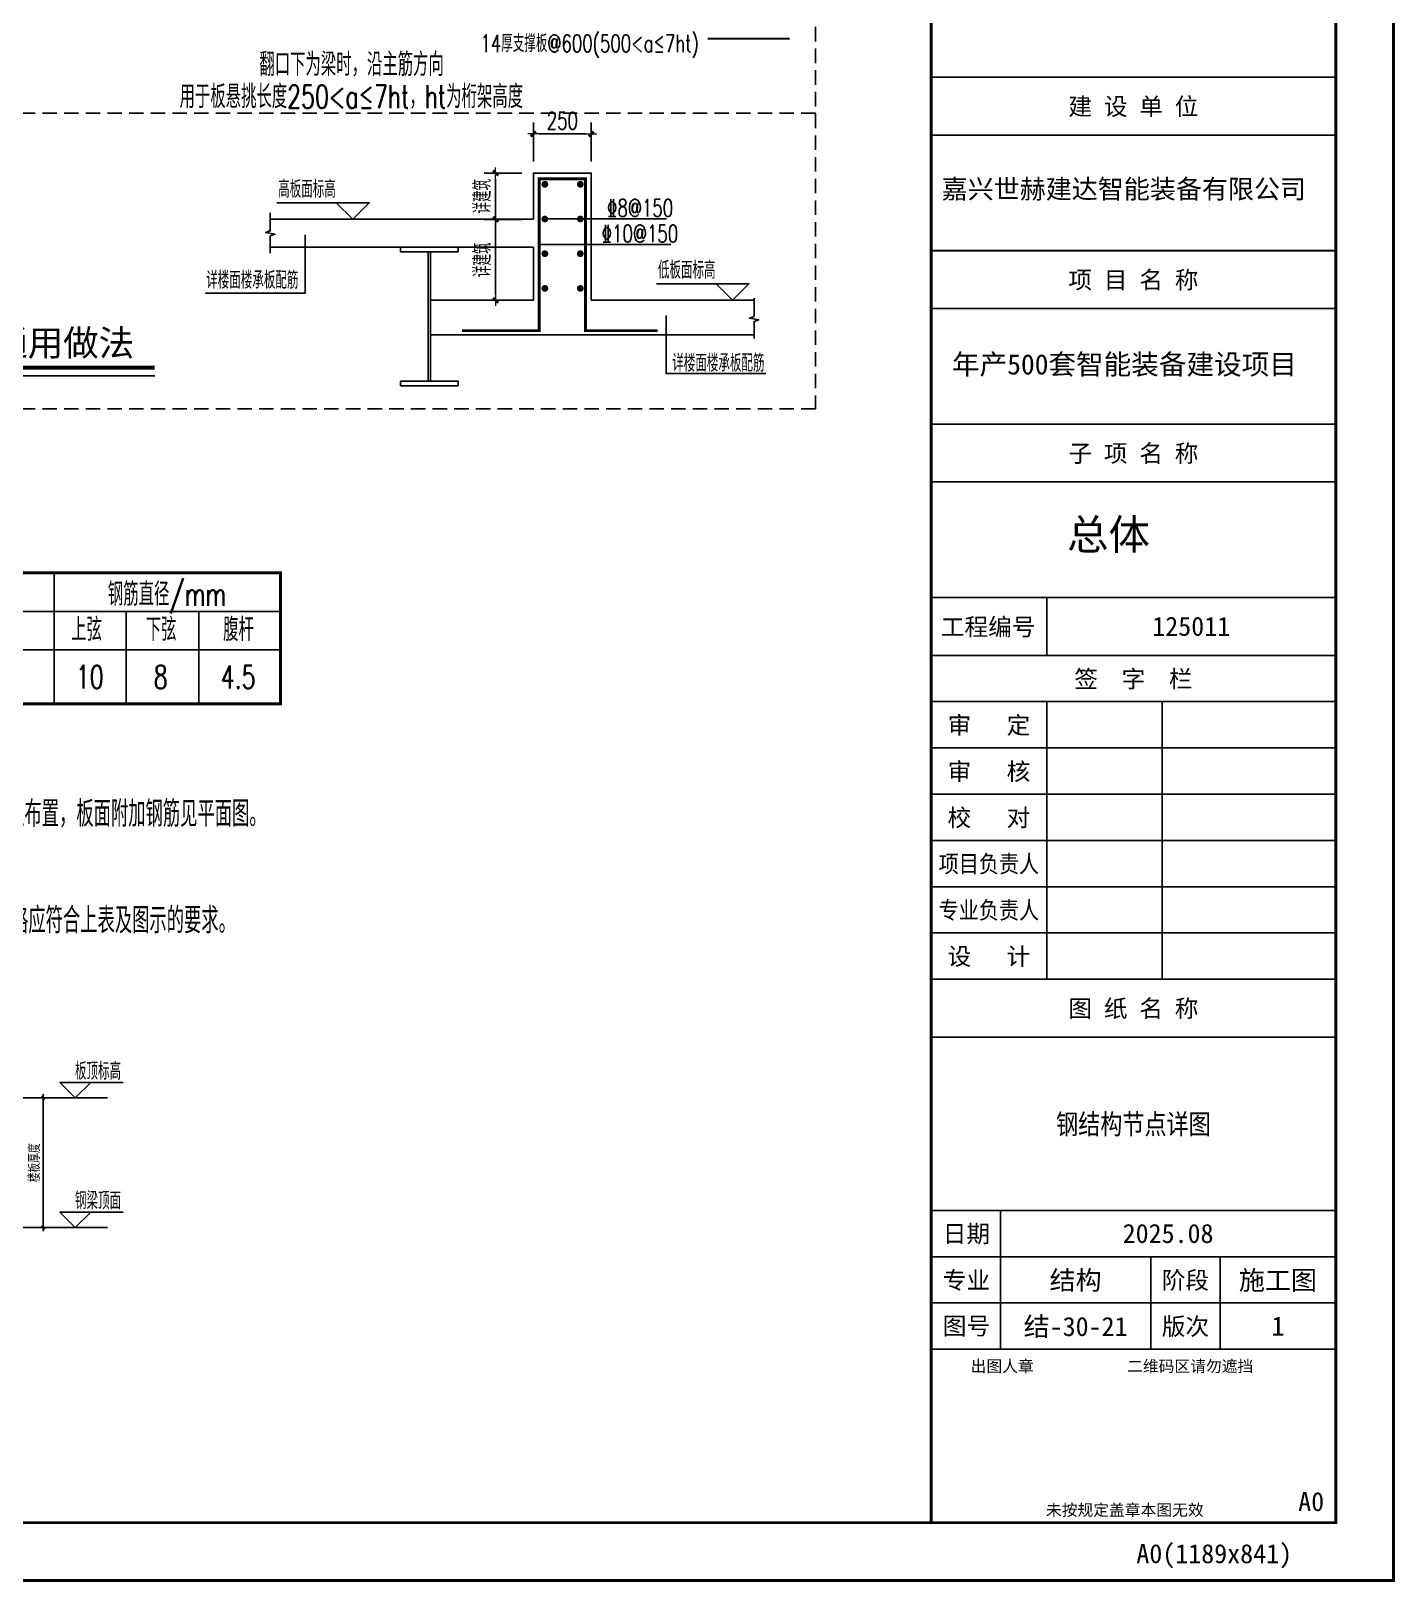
# Model space of a CAD drawing. Extents: x -1201378 to 2367219, y -619313 to 244905.
# Drawn here: x 499653 to 535046, y -496140 to -455904 of the extents above; entities that cross this region are included whole.
import ezdxf
from ezdxf.enums import TextEntityAlignment as Align

# ---------------------------------------------------------------- set-up
doc = ezdxf.new("R2010")
doc.units = 0
doc.header["$LTSCALE"] = 1000
doc.linetypes.add('DASHED', pattern=[0.75, 0.5, -0.25])
doc.linetypes.add('HIDDEN', pattern=[0.375, 0.25, -0.125])
doc.layers.get('0').update_dxf_attribs({"linetype": 'CONTINUOUS'})
doc.layers.get('Defpoints').update_dxf_attribs({"linetype": 'CONTINUOUS'})
for name, color, linetype in [('0-cxFrame', 155, 'CONTINUOUS'), ('S-BAR', 1, 'CONTINUOUS'), ('S-BEAM-DIM', 81, 'CONTINUOUS'), ('S-BG', 131, 'CONTINUOUS'), ('S-SHAPE', 51, 'CONTINUOUS'), ('S-SHAPE1', 165, 'CONTINUOUS'), ('S-SHAPE2', 165, 'HIDDEN'), ('S-SS', 111, 'CONTINUOUS'), ('S-STEEL-BEAM-PRI', 140, 'DASHED'), ('S-TEXT', 21, 'CONTINUOUS'), ('S-TK', 165, 'CONTINUOUS'), ('建-文字', 7, 'CONTINUOUS')]:
    doc.layers.add(name, color=color, linetype=linetype)
doc.layers.add('0-cxText', color=131, linetype='CONTINUOUS', lineweight=25)
doc.layers.add('S-dim', color=81, linetype='CONTINUOUS', lineweight=0)
doc.styles.add('cx_biaoti', font='')
doc.styles.add('cx_tuming', font='simhei.ttf')
doc.styles.add('cx_tuqian1', font='')
doc.styles.add('SS1', font='tj-romans1.shx', dxfattribs={"width": 0.7, "bigfont": 'tj-hztxt1.shx'})
doc.styles.add('黑体', font='simhei.ttf', dxfattribs={"width": 0.8})
doc.styles.get('cx_biaoti').set_extended_font_data('SimSun')
doc.styles.get('cx_tuqian1').set_extended_font_data('SimSun')
doc.dimstyles.new('S-100A', dxfattribs={"dimscale": 100, "dimtxt": 3, "dimasz": 1, "dimexe": 2, "dimexo": 2, "dimgap": 0.8, "dimtad": 1, "dimdec": 0, "dimzin": 0, "dimdsep": 46, "dimtxsty": 'SS1', "dimblk1": 'TT', "dimblk2": 'TT', "dimsah": 1, "dimcen": 1, "dimclrd": 256, "dimclre": 256, "dimclrt": 256, "dimadec": 0, "dimazin": 0, "dimtfac": 1, "dimtdec": 0, "dimtix": 1, "dimtmove": 2, "dimatfit": 0, "dimldrblk": 'TT', "dimfxl": 2, "dimtolj": 1, "dimtzin": 0, "dimarcsym": 0})
doc.dimstyles.new('S-25-100A', dxfattribs={"dimscale": 100, "dimtxt": 3, "dimasz": 1, "dimexe": 2, "dimexo": 2, "dimgap": 0.8, "dimtad": 1, "dimdec": 0, "dimlfac": 0.25, "dimzin": 0, "dimdsep": 46, "dimtxsty": 'SS1', "dimblk1": 'TT', "dimblk2": 'TT', "dimsah": 1, "dimcen": 1, "dimclrd": 256, "dimclre": 256, "dimclrt": 256, "dimadec": 0, "dimazin": 0, "dimtfac": 1, "dimtdec": 0, "dimtix": 1, "dimtmove": 2, "dimatfit": 0, "dimldrblk": 'TT', "dimfxl": 2, "dimtolj": 1, "dimtzin": 0, "dimarcsym": 0})

# ---------------------------------------------------------------- blocks, each defined once
blk = doc.blocks.new('zjcx_lan_qianzi(Dragon)')
for p, q in [((-7000, 4800), (0, 4800)), ((-5000, 4800), (-5000, 0)), ((-3000, 4800), (-3000, 0)), ((-7000, 4000), (0, 4000)), ((-7000, 3200), (0, 3200)), ((-7000, 2400), (0, 2400)), ((-7000, 1600), (0, 1600)), ((-7000, 800), (0, 800))]:
    blk.add_line(p, q)
at = {"const_width": 30}
blk.add_lwpolyline([(-7000, 5600), (0, 5600)], dxfattribs=at)
blk.add_lwpolyline([(-7000, 5600), (0, 5600), (0, 0), (-7000, 0)], close=True, dxfattribs=at)
at = {"style": 'cx_biaoti'}
for s, p in [('签  字  栏', (-3500, 5200)), ('审   定', (-6000, 4400)), ('审   核', (-6000, 3600)), ('校   对', (-6000, 2800)), ('设   计', (-6000, 400))]:
    blk.add_text(s, height=300, dxfattribs=at).set_placement(p, align=Align.MIDDLE)
at = {"style": 'cx_biaoti', "width": 0.85}
for s, p in [('项目负责人', (-6000, 2000)), ('专业负责人', (-6000, 1200))]:
    blk.add_text(s, height=300, dxfattribs=at).set_placement(p, align=Align.MIDDLE)
blk = doc.blocks.new('T-签字(Dragon)')
at = {"layer": '0-cxFrame'}
blk.add_blockref('zjcx_lan_qianzi(Dragon)', (0, 0), dxfattribs=at)
blk = doc.blocks.new('zjcx_lan_tuming(Dragon)')
for p, q in [((-7000, 8400), (0, 8400)), ((-5800, 3000), (-5800, 5400)), ((-7000, 4600), (0, 4600)), ((-3200, 3000), (-3200, 4600)), ((-2000, 3000), (-2000, 4600)), ((-7000, 3800), (0, 3800))]:
    blk.add_line(p, q)
at = {"const_width": 30}
for points in [[(-7000, 9400), (0, 9400)], [(-7000, 5400), (0, 5400)], [(-7000, 3000), (0, 3000)], [(-7000, 0), (0, 0)]]:
    blk.add_lwpolyline(points, dxfattribs=at)
blk.add_lwpolyline([(-7000, 9400), (0, 9400), (0, 0), (-7000, 0)], close=True)
at = {"style": 'cx_biaoti'}
for s, p in [('图 纸 名 称', (-3500, 8900)), ('日期', (-6388, 5000)), ('专业', (-6388, 4200)), ('阶段', (-2600, 4200)), ('图号', (-6388, 3400)), ('版次', (-2600, 3400))]:
    blk.add_text(s, height=300, dxfattribs=at).set_placement(p, align=Align.MIDDLE)
for s, p in [('出图人章', (-6316, 2607)), ('二维码区请勿遮挡', (-3609, 2607)), ('未按规定盖章本图无效', (-5013, 120))]:
    blk.add_text(s, height=200, dxfattribs=at).set_placement(p)
blk = doc.blocks.new('T-图签(Dragon)')
blk.add_blockref('zjcx_lan_tuming(Dragon)', (0, 0))
at = {"color": 3, "style": 'cx_biaoti'}
for s, p in [('2025.08', (-2900, 5000)), ('施工图', (-1000, 4200))]:
    blk.add_text(s, height=330, dxfattribs=at).set_placement(p, align=Align.MIDDLE)
blk = doc.blocks.new('zjcx_lan_xiangmu(Dragon)')
for p, q in [((-7000, 9000), (0, 9000)), ((-7000, 6000), (0, 6000)), ((-7000, 3000), (0, 3000)), ((-5000, 1000), (-5000, 0))]:
    blk.add_line(p, q)
at = {"const_width": 30}
for points in [[(-7000, 10000), (0, 10000)], [(-7000, 7000), (0, 7000)], [(-7000, 7000), (0, 7000)], [(-7000, 4000), (0, 4000)], [(-7000, 4000), (0, 4000)], [(-7000, 1000), (0, 1000)], [(-7000, 0), (0, 0)]]:
    blk.add_lwpolyline(points, dxfattribs=at)
blk.add_lwpolyline([(-7000, 10000), (0, 10000), (0, 0), (-7000, 0)], close=True)
at = {"style": 'cx_biaoti'}
for s, p in [('建 设 单 位', (-3500, 9500)), ('项 目 名 称', (-3500, 6500)), ('子 项 名 称', (-3500, 3500)), ('工程编号', (-6013, 500))]:
    blk.add_text(s, height=300, dxfattribs=at).set_placement(p, align=Align.MIDDLE)
blk = doc.blocks.new('T-项目(Dragon)')
blk.add_blockref('zjcx_lan_xiangmu(Dragon)', (0, 0))
at = {"color": 3, "style": 'cx_tuming'}
for s, height, p in [('嘉兴世赫建达智能装备有限公司', 330, (-6816, 7901)), ('年产500套智能装备建设项目 ', 350, (-6638, 4859))]:
    blk.add_text(s, height=height, dxfattribs=at).set_placement(p)
blk = doc.blocks.new('zjcx_T0(Dragon)')
at = {"layer": '0-cxFrame', "const_width": 50}
blk.add_lwpolyline([(0, 82100), (-7000, 82100), (-7000, 0), (0, 0)], close=True, dxfattribs=at)
at = {"layer": '0-cxFrame'}
for name, p in [('T-项目(Dragon)', (0, 15000)), ('T-签字(Dragon)', (0, 9400)), ('T-图签(Dragon)', (0, 0))]:
    blk.add_blockref(name, p, dxfattribs=at)
blk = doc.blocks.new('TK22.A0 L(Dragon)')
at = {"layer": '0-cxFrame', "color": 7, "const_width": 0.5}
blk.add_lwpolyline([(0, 0), (-1486, 0), (-1486, 841), (0, 841)], close=True, dxfattribs=at)
at = {"layer": '0-cxFrame', "const_width": 0.5}
for points in [[(-80, 10), (-1466, 10), (-1466, 831), (-80, 831)], [(-10, 10), (-80, 10), (-80, 831), (-10, 831)]]:
    blk.add_lwpolyline(points, close=True, dxfattribs=at)
at = {"layer": '0-cxFrame', "xscale": 0.009999999999999998, "yscale": 0.009999999999999998, "zscale": 0.009999999999999998}
blk.add_blockref('zjcx_T0(Dragon)', (-10, 10), dxfattribs=at)
at = {"style": '黑体', "flags": 4}
blk.add_attdef('图幅', text='', height=3.3, dxfattribs=at).set_placement((-40, 3), align=Align.RIGHT)
at = {"layer": '0-cxFrame', "style": '黑体'}
blk.add_text('(1189x841)', height=3.3, dxfattribs=at).set_placement((-40, 3))
at = {"layer": '0-cxText', "flags": 4}
for tag, height, style, p in [('建设单位', 3.5, 'cx_tuming', (-45, 240)), ('项目名称', 3.5, 'cx_tuming', (-45, 210)), ('子项名称', 3.5, 'cx_tuming', (-45, 180)), ('工程编号', 3.3, 'cx_tuqian1', (-35, 165)), ('图名1', 3.5, 'cx_tuming', (-45, 87)), ('图名2', 3.5, 'cx_tuming', (-45, 79)), ('图名3', 3.5, 'cx_tuming', (-45, 71)), ('出图日期', 3.3, 'cx_tuqian1', (-39, 60)), ('专业', 3.3, 'cx_tuqian1', (-55, 52)), ('图号', 3.3, 'cx_tuqian1', (-55, 44)), ('版次', 3.3, 'cx_tuqian1', (-20, 44))]:
    blk.add_attdef(tag, text='', height=height, dxfattribs=dict(at, style=style)).set_placement(p, align=Align.MIDDLE)
at = {"layer": 'Defpoints', "color": 6, "flags": 4}
for tag, height, style, p in [('tufu', 3.3, '黑体', (-12, 12)), ('dwfname', 4, 'cx_tuqian1', (-80, 3))]:
    blk.add_attdef(tag, text='', height=height, dxfattribs=dict(at, style=style)).set_placement(p, align=Align.RIGHT)
blk = doc.blocks.new('TT')
blk.add_line((-0.97, 0), (0.97, 0))
at = {"const_width": 0.45}
blk.add_lwpolyline([(-0.44, -0.44), (0.44, 0.44)], dxfattribs=at)
blk = doc.blocks.new('*D6426')
at = {"layer": 'Defpoints', "color": 0, "transparency": 16777216}
for p in [(498507, -483584), (498507, -486944), (499969, -486944)]:
    blk.add_point(p, dxfattribs=at)
at = {"layer": 'S-BEAM-DIM', "lineweight": -2, "transparency": 16777216}
for p, q in [((498707, -483584), (500169, -483584)), ((499969, -483684), (499969, -486844)), ((498707, -486944), (500169, -486944))]:
    blk.add_line(p, q, dxfattribs=at)
at = {"layer": 'S-BEAM-DIM', "lineweight": -2, "transparency": 16777216, "xscale": 100, "yscale": 100, "zscale": 100}
for p, rotation in [((499969, -483584), 90), ((499969, -486944), 270)]:
    blk.add_blockref('TT', p, dxfattribs=dict(at, rotation=rotation))
at = {"layer": 'S-BEAM-DIM', "transparency": 16777216, "insert": (499739, -485264), "char_height": 300, "attachment_point": 5, "rotation": 90, "style": 'SS1'}
blk.add_mtext('\\A1;楼板厚度', dxfattribs=at)
blk = doc.blocks.new('*D6458')
at = {"layer": 'Defpoints', "color": 0, "transparency": 16777216}
for p in [(519156, -521745), (519809, -521745), (519809, -522545)]:
    blk.add_point(p, dxfattribs=at)
at = {"layer": 'S-dim', "lineweight": -2, "transparency": 16777216}
for p, q in [((519609, -521745), (518956, -521745)), ((519156, -522445), (519156, -521845)), ((519609, -522545), (518956, -522545))]:
    blk.add_line(p, q, dxfattribs=at)
at = {"layer": 'S-dim', "lineweight": -2, "transparency": 16777216, "xscale": 100, "yscale": 100, "zscale": 100}
for p, rotation in [((519156, -521745), 90), ((519156, -522545), 270)]:
    blk.add_blockref('TT', p, dxfattribs=dict(at, rotation=rotation))
at = {"layer": 'S-dim', "transparency": 16777216, "insert": (518926, -522145), "char_height": 300, "attachment_point": 5, "rotation": 90, "style": 'SS1'}
blk.add_mtext('\\A1;详建筑', dxfattribs=at)
blk = doc.blocks.new('*D6459')
at = {"layer": 'Defpoints', "color": 0, "transparency": 16777216}
for p in [(519156, -522545), (519809, -522545), (519809, -523945)]:
    blk.add_point(p, dxfattribs=at)
at = {"layer": 'S-dim', "lineweight": -2, "transparency": 16777216}
for p, q in [((519609, -522545), (518956, -522545)), ((519156, -523845), (519156, -522645)), ((519609, -523945), (518956, -523945))]:
    blk.add_line(p, q, dxfattribs=at)
at = {"layer": 'S-dim', "lineweight": -2, "transparency": 16777216, "xscale": 100, "yscale": 100, "zscale": 100}
for p, rotation in [((519156, -522545), 90), ((519156, -523945), 270)]:
    blk.add_blockref('TT', p, dxfattribs=dict(at, rotation=rotation))
at = {"layer": 'S-dim', "transparency": 16777216, "insert": (518926, -523245), "char_height": 300, "attachment_point": 5, "rotation": 90, "style": 'SS1'}
blk.add_mtext('\\A1;详建筑', dxfattribs=at)
blk = doc.blocks.new('*D6460')
at = {"layer": 'Defpoints', "color": 0, "transparency": 16777216}
for p in [(520809, -521069), (519809, -521745), (520809, -521745)]:
    blk.add_point(p, dxfattribs=at)
at = {"layer": 'S-dim', "lineweight": -2, "transparency": 16777216}
for p, q in [((519809, -521545), (519809, -520869)), ((520809, -521545), (520809, -520869)), ((519909, -521069), (520709, -521069))]:
    blk.add_line(p, q, dxfattribs=at)
at = {"layer": 'S-dim', "lineweight": -2, "transparency": 16777216, "xscale": 100, "yscale": 100, "zscale": 100, "rotation": 180}
blk.add_blockref('TT', (519809, -521069), dxfattribs=at)
at = {"layer": 'S-dim', "lineweight": -2, "transparency": 16777216, "xscale": 100, "yscale": 100, "zscale": 100}
blk.add_blockref('TT', (520809, -521069), dxfattribs=at)
at = {"layer": 'S-dim', "transparency": 16777216, "insert": (520309, -520839), "char_height": 300, "attachment_point": 5, "style": 'SS1'}
blk.add_mtext('\\A1;250', dxfattribs=at)
blk = doc.blocks.new('楼承板')
at = {"layer": 'S-BAR', "const_width": 50}
blk.add_lwpolyline([(518574, -524469.9), (519909.1, -524469.9), (519909.1, -521844.6), (520709.1, -521844.6), (520709.1, -524469.9), (521956.8, -524469.9)], dxfattribs=at)
at = {"layer": 'S-BAR', "linetype": 'Continuous', "ltscale": 0.2, "const_width": 60}
for points in [[(519978.6, -521938.8, 1), (520035.7, -521938.8, 1)], [(520591.9, -521938.8, 1), (520648.9, -521938.8, 1)], [(519978.6, -522538.8, 1), (520035.7, -522538.8, 1)], [(520591.9, -522538.8, 1), (520648.9, -522538.8, 1)], [(519978.6, -523138.8, 1), (520035.7, -523138.8, 1)], [(520591.9, -523138.8, 1), (520648.9, -523138.8, 1)], [(519978.6, -523738.8, 1), (520035.7, -523738.8, 1)], [(520591.9, -523738.8, 1), (520648.9, -523738.8, 1)]]:
    blk.add_lwpolyline(points, format="xyb", close=True, dxfattribs=at)
at = {"layer": 'S-BG'}
for points in [[(516399.1, -522259.5), (516684.2, -522544.6), (516969.3, -522259.5), (515371.1, -522259.5)], [(516984.3, -522544.6), (516309.5, -522544.6)], [(522967.6, -523659.5), (523252.7, -523944.6), (523537.8, -523659.5), (521939.7, -523659.5)], [(523552.8, -523944.6), (522878, -523944.6)]]:
    blk.add_lwpolyline(points, dxfattribs=at)
at = {"layer": 'S-SHAPE'}
for p, q in [((519809.1, -523024.6), (515257.5, -523024.6)), ((519809.1, -523024.6), (519809.1, -523944.6)), ((520809.1, -523944.6), (523626.7, -523944.6)), ((518029.1, -524544.6), (523626.7, -524544.6))]:
    blk.add_line(p, q, dxfattribs=at)
for points in [[(520809.1, -522544.6), (520809.1, -521744.6), (519809.1, -521744.6), (519809.1, -522544.6)], [(519809.1, -522544.6), (515257.5, -522544.6)], [(520809.1, -522544.6), (520809.1, -523944.6)], [(519809.1, -523944.6), (518029.1, -523944.6)]]:
    blk.add_lwpolyline(points, dxfattribs=at)
at = {"layer": 'S-SHAPE1'}
for points in [[(515257.5, -522430.6), (515257.5, -522746.2), (515177.6, -522775.3), (515337.3, -522803.4), (515257.5, -522831.8), (515257.5, -523128.5)], [(523626.7, -523909.2), (523626.7, -524224.8), (523546.9, -524253.9), (523706.5, -524282.1), (523626.7, -524310.4), (523626.7, -524607.1)]]:
    blk.add_lwpolyline(points, dxfattribs=at)
at = {"layer": 'S-SHAPE2'}
for p, q in [((524690.1, -500092.2), (524690.1, -525823.6)), ((524690.1, -520710.4), (510518.2, -520710.4)), ((524690.1, -525823.6), (483999.5, -525823.6))]:
    blk.add_line(p, q, dxfattribs=at)
at = {"layer": 'S-SS', "ltscale": 0.1}
for p, q in [((520007.1, -522538.8), (522110.7, -522538.8)), ((519909.1, -522981.4), (522187.2, -522981.4))]:
    blk.add_line(p, q, dxfattribs=at)
at = {"layer": 'S-SS', "const_width": 38.9}
blk.add_lwpolyline([(524240.6, -519420.6), (522824.2, -519420.6)], dxfattribs=at)
at = {"layer": 'S-SS'}
for points in [[(515862.4, -522814.7), (515862.4, -523820.1), (514136, -523820.1)], [(522104.8, -524206.8), (522104.8, -525212.3), (523830.1, -525212.3)]]:
    blk.add_lwpolyline(points, dxfattribs=at)
at = {"layer": 'S-STEEL-BEAM-PRI', "linetype": 'ByBlock', "ltscale": 0.05}
for p, q in [((517509.1, -523104.6), (517509.1, -523024.6)), ((517509.1, -523024.6), (518509.1, -523024.6)), ((518509.1, -523024.6), (518509.1, -523104.6)), ((518509.1, -523104.6), (517509.1, -523104.6)), ((517989.1, -525344.6), (517989.1, -523104.6)), ((518029.1, -523104.6), (518029.1, -525344.6)), ((517509.1, -525424.6), (517509.1, -525344.6)), ((517509.1, -525344.6), (518509.1, -525344.6)), ((518509.1, -525424.6), (517509.1, -525424.6)), ((518509.1, -525344.6), (518509.1, -525424.6))]:
    blk.add_line(p, q, dxfattribs=at)
at = {"layer": 'S-TEXT', "const_width": 70}
blk.add_lwpolyline([(509219.7, -525112.5), (513258.2, -525112.5)], dxfattribs=at)
at = {"layer": 'S-TEXT'}
blk.add_lwpolyline([(509219.7, -525252.5), (513258.2, -525252.5)], dxfattribs=at)
at = {"layer": 'S-BG', "style": 'SS1', "width": 0.7}
for s, p in [('高板面标高', (515393.8, -522172.1)), ('低板面标高', (521962.3, -523572.1))]:
    blk.add_text(s, height=300, dxfattribs=at).set_placement(p)
at = {"layer": 'S-SS', "style": 'SS1', "width": 0.7}
for s, height, p in [('14厚支撑板@600(500<a≤7ht)', 300, (518892.9, -519652)), ('翻口下为梁时，沿主筋方向', 400, (515067.6, -520066, 0))]:
    blk.add_text(s, height=height, dxfattribs=at).set_placement(p)
blk.add_text('用于板悬挑长度250<a≤7ht，ht为桁架高度', height=400, rotation=360, dxfattribs=at).set_placement((513688, -520622))
at = {"layer": 'S-SS', "ltscale": 0.1, "style": 'SS1', "width": 0.7}
for s, p in [('%%1538@150', (521082.9, -522498.4)), ('%%15310@150', (520990.5, -522942.5))]:
    blk.add_text(s, height=300, dxfattribs=at).set_placement(p)
at = {"layer": 'S-SS', "style": 'SS1', "width": 0.7}
for p in [(514946.1, -523745.6), (523008.5, -525179.6)]:
    blk.add_text('详楼面楼承板配筋', height=300, dxfattribs=at).set_placement(p, align=Align.CENTER)
at = {"layer": 'S-TEXT', "style": '黑体'}
blk.add_text('翻口通用做法', height=450, dxfattribs=at).set_placement((509219.7, -524906.7))
at = {"layer": 'S-dim'}
dim = blk.add_aligned_dim(p1=(519809.1, -521744.6), p2=(520809.1, -521744.6), distance=675.6, dimstyle='S-25-100A', dxfattribs=at)
dim.commit()
dim.dimension.update_dxf_attribs({"geometry": '*D6460', "text_midpoint": (520309.1, -520839)})
for p1, p2, picture, middle in [((519809.1, -522544.6), (519809.1, -521744.6), '*D6458', (518926, -522144.6)), ((519809.1, -523944.6), (519809.1, -522544.6), '*D6459', (518926, -523244.6))]:
    dim = blk.add_aligned_dim(p1=p1, p2=p2, distance=653, text='详建筑', dimstyle='S-25-100A', dxfattribs=at)
    dim.commit()
    dim.dimension.update_dxf_attribs({"geometry": picture, "text_midpoint": middle})

msp = doc.modelspace()

# ---------------------------------------------------------------- linework, layer by layer
at = {"layer": 'S-BG'}
for p, q in [((499968.9, -483583.6), (501635.2, -483583.6)), ((499968.9, -486943.6), (501635.2, -486943.6))]:
    msp.add_line(p, q, dxfattribs=at)
for points in [[(501202, -483183.6), (500802, -483583.6), (500402, -483183.6), (502044.7, -483183.6)], [(501202, -486543.6), (500802, -486943.6), (500402, -486543.6), (502044.7, -486543.6)]]:
    msp.add_lwpolyline(points, dxfattribs=at)
at = {"layer": 'S-TK'}
for p, q in [((500257.6, -473360.9), (500257.6, -469960.9)), ((492456.2, -470960.9), (506125, -470960.9)), ((500257.6, -470960.9), (505926.4, -470960.9)), ((502122.6, -470960.9), (502122.6, -473360.9)), ((504005.9, -470960.9), (504005.9, -473360.9)), ((477866.4, -473360.9), (506125, -473360.9))]:
    msp.add_line(p, q, dxfattribs=at)
at = {"layer": 'S-TK', "const_width": 75}
msp.add_lwpolyline([(506125, -469960.9), (477866.4, -469960.9), (477866.4, -473360.9), (506125, -473360.9)], close=True, dxfattribs=at)
at = {"layer": 'S-TK'}
msp.add_lwpolyline([(477866.4, -471960.9), (506125, -471960.9)], dxfattribs=at)

# ---------------------------------------------------------------- block references
at = {"layer": '0-cxFrame'}
ref = msp.add_blockref('TK22.A0 L(Dragon)', (535008.3, -496102.2), dxfattribs=dict(at, xscale=150, yscale=150, zscale=150))
ref.add_attrib('图名2', '钢结构节点详图', dxfattribs={"layer": '0-cxText', "height": 525, "style": 'cx_tuming', "width": 0.8}).set_placement((528258.3, -484252.2), align=Align.MIDDLE)
ref.add_attrib('工程编号', '125011', dxfattribs={"layer": '0-cxText', "height": 495, "style": 'cx_tuqian1'}).set_placement((529758.3, -471352.2), align=Align.MIDDLE)
ref.add_attrib('图号', '结-30-21', dxfattribs={"layer": '0-cxText', "height": 495, "style": 'cx_tuqian1'}).set_placement((526758.3, -489502.2), align=Align.MIDDLE)
ref.add_attrib('版次', '1', dxfattribs={"layer": '0-cxText', "height": 495, "style": 'cx_tuqian1'}).set_placement((532008.3, -489502.2), align=Align.MIDDLE)
ref.add_attrib('专业', '结构', dxfattribs={"layer": '0-cxText', "height": 495, "style": 'cx_tuqian1'}).set_placement((526758.3, -488302.2), align=Align.MIDDLE)
ref.add_attrib('图幅', 'A0', dxfattribs={"layer": '0', "height": 495, "style": '黑体'}).set_placement((529008.3, -495652.2), align=Align.RIGHT)
ref.add_attrib('tufu', 'A0', dxfattribs={"layer": 'Defpoints', "color": 6, "height": 495, "style": '黑体'}).set_placement((533208.3, -494302.2), align=Align.RIGHT)
at = {"layer": 'S-SS', "xscale": 1.5, "yscale": 1.5, "zscale": 1.5}
msp.add_blockref('楼承板', (-267024.1, 323027.9), dxfattribs=at)

# ---------------------------------------------------------------- texts
at = {"layer": 'S-BG', "style": 'SS1', "width": 0.7}
for s, p in [('板顶标高', (500794, -483112)), ('钢梁顶面', (500794, -486472))]:
    msp.add_text(s, height=450, dxfattribs=at).set_placement(p)
at = {"layer": 'S-SS', "style": 'SS1', "width": 0.7}
for s, p in [('钢筋直径/mm', (503183.8, -470556.6)), ('上弦', (501092.4, -471398.5)), ('下弦', (503029.4, -471398.5)), ('腹杆', (505035.7, -471398.5)), ('10', (501179.7, -472660.9)), ('8', (503020.4, -472660.9)), ('4.5', (505026.6, -472660.9))]:
    msp.add_text(s, height=600, dxfattribs=at).set_placement(p, align=Align.MIDDLE)
for s, p in [('2. 楼承板在垂直于桁架布置方向设置分布钢筋：%%1538@200(板顶)；%%1538@200(板底)。钢筋尽量拉通布置，板面附加钢筋见平面图。', (477909.9, -476549.2)), ('4. 其余要求详见T／CECS 1069-2022 钢筋桁架楼承板应用技术规程，厂家提供的钢筋桁架规格应符合上表及图示的要求。', (477909.9, -479314.2))]:
    msp.add_text(s, height=675, dxfattribs=at).set_placement(p)
at = {"layer": '建-文字', "style": '黑体'}
msp.add_text('总体', height=788.61, dxfattribs=at).set_placement((526536.7, -469359.2))

# ---------------------------------------------------------------- dimensions: what is measured, and where the dimension line sits
at = {"layer": 'S-BEAM-DIM'}
dim = msp.add_linear_dim(base=(499968.9, -486943.6), p1=(498506.9, -483583.6), p2=(498506.9, -486943.6), angle=90, text='楼板厚度', dimstyle='S-100A', dxfattribs=at)
dim.commit()
dim.dimension.update_dxf_attribs({"geometry": '*D6426', "text_midpoint": (499738.9, -485263.6)})

doc.saveas('drawing.dxf')
